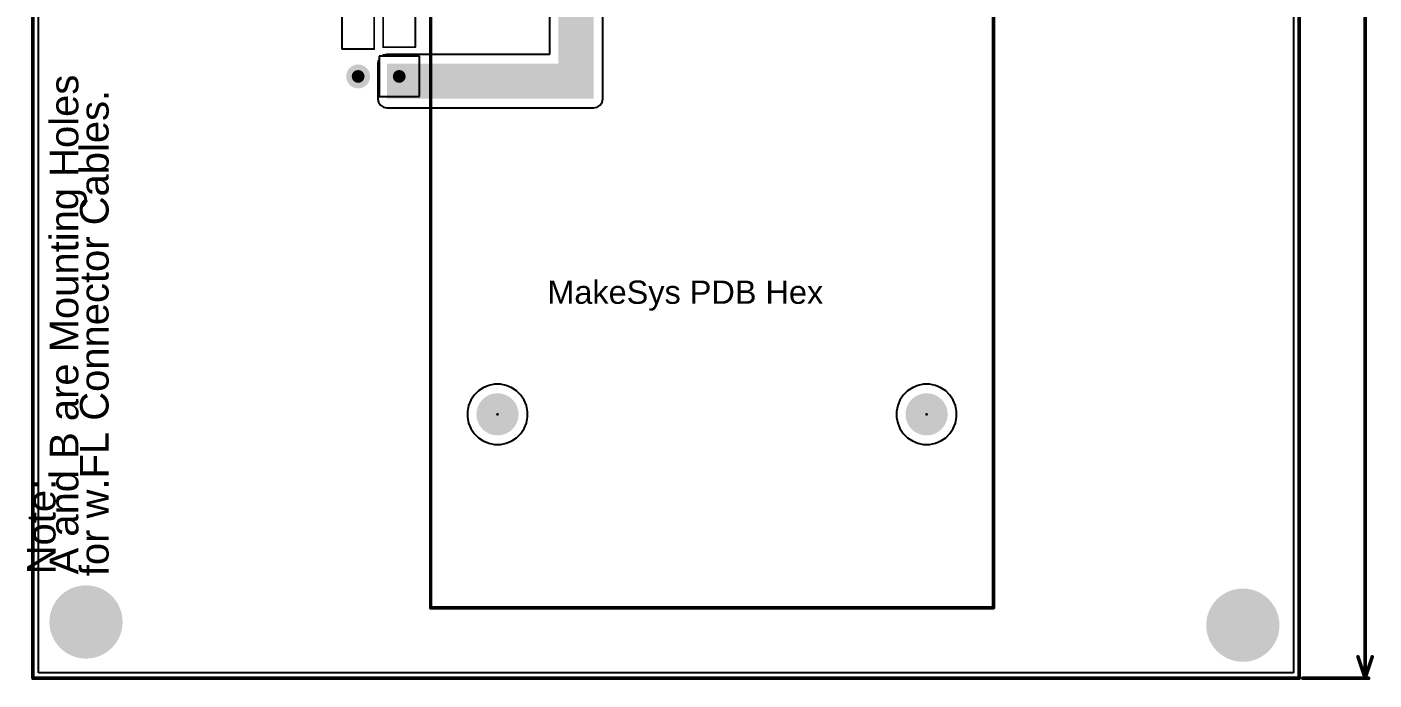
# Model space of a CAD drawing. Header units: millimetres. Extents: x 0 to 97, y 0 to 137.
# Drawn here: x -0.4 to 95.3, y -0.1 to 46.3 of the extents above; entities that cross this region are included whole.
import ezdxf

# ---------------------------------------------------------------- set-up
doc = ezdxf.new("R2010")
doc.units = ezdxf.units.MM
for name, color, linetype in [('BottomLayer', 5, 'Continuous'), ('BottomSolder', 6, 'Continuous'), ('Mechanical1', 6, 'Continuous'), ('Mechanical2', 216, 'Continuous'), ('MultiLayer', 9, 'Continuous'), ('PadHoleLayer', 156, 'Continuous'), ('TopLayer', 1, 'Continuous'), ('TopOverlay', 2, 'Continuous'), ('TopSolder', 216, 'Continuous')]:
    doc.layers.add(name, color=color, linetype=linetype)
doc.styles.add('Arial', font='', dxfattribs={"height": 0.2})
doc.styles.get('Arial').set_extended_font_data('Arial')

# ---------------------------------------------------------------- blocks, each defined once
blk = doc.blocks.new('1_4_WATT_RESISTOR_1')
at = {"layer": 'BottomLayer'}
blk.add_hatch(color=5, dxfattribs=at).paths.add_polyline_path([(-6.05, 0.8), (-4.45, 0.8), (-4.45, -0.8), (-6.05, -0.8)])
h = blk.add_hatch(color=5, dxfattribs=at)
edge = h.paths.add_edge_path()
edge.add_arc((5.25, 0), 0.8, 0, 360)
at = {"layer": 'BottomSolder'}
blk.add_hatch(color=6, dxfattribs=at).paths.add_polyline_path([(-6.101, 0.851), (-4.399, 0.851), (-4.399, -0.851), (-6.101, -0.851)])
h = blk.add_hatch(color=6, dxfattribs=at)
edge = h.paths.add_edge_path()
edge.add_arc((5.25, 0), 0.851, 0, 360)
at = {"layer": 'MultiLayer'}
blk.add_hatch(color=9, dxfattribs=at).paths.add_polyline_path([(-6.05, 0.8), (-4.45, 0.8), (-4.45, -0.8), (-6.05, -0.8)])
h = blk.add_hatch(color=9, dxfattribs=at)
edge = h.paths.add_edge_path()
edge.add_arc((5.25, 0), 0.8, 0, 360)
at = {"layer": 'PadHoleLayer'}
h = blk.add_hatch(color=156, dxfattribs=at)
edge = h.paths.add_edge_path()
edge.add_arc((-5.25, 0), 0.457, 0, 360)
h = blk.add_hatch(color=156, dxfattribs=at)
edge = h.paths.add_edge_path()
edge.add_arc((5.25, 0), 0.457, 0, 360)
at = {"layer": 'TopLayer'}
blk.add_hatch(color=1, dxfattribs=at).paths.add_polyline_path([(-6.05, 0.8), (-4.45, 0.8), (-4.45, -0.8), (-6.05, -0.8)])
h = blk.add_hatch(color=1, dxfattribs=at)
edge = h.paths.add_edge_path()
edge.add_arc((5.25, 0), 0.8, 0, 360)
at = {"layer": 'TopSolder'}
blk.add_hatch(color=216, dxfattribs=at).paths.add_polyline_path([(-6.101, 0.851), (-4.399, 0.851), (-4.399, -0.851), (-6.101, -0.851)])
h = blk.add_hatch(color=216, dxfattribs=at)
edge = h.paths.add_edge_path()
edge.add_arc((5.25, 0), 0.851, 0, 360)
at = {"layer": 'TopOverlay', "const_width": 0.127}
for points in [[(3.302, 1.143), (-3.175, 1.143)], [(-3.175, -1.143), (-3.175, 1.143)], [(3.302, -1.143), (3.302, 1.143)], [(3.302, -1.143), (-3.175, -1.143)]]:
    blk.add_lwpolyline(points, dxfattribs=at)
at = {"layer": 'TopOverlay', "const_width": 0.0635}
for points in [[(-3.207, 1.143, 1), (-3.143, 1.143, 1)], [(-3.207, 1.143, 1), (-3.143, 1.143, 1)], [(3.27, 1.143, 1), (3.334, 1.143, 1)], [(3.27, 1.143, 1), (3.334, 1.143, 1)], [(-3.207, -1.143, 1), (-3.143, -1.143, 1)], [(-3.207, -1.143, 1), (-3.143, -1.143, 1)], [(3.27, -1.143, 1), (3.334, -1.143, 1)], [(3.27, -1.143, 1), (3.334, -1.143, 1)]]:
    blk.add_lwpolyline(points, format="xyb", close=True, dxfattribs=at)
blk = doc.blocks.new('1_4_WATT_RESISTOR_2')
at = {"layer": 'BottomLayer'}
blk.add_hatch(color=5, dxfattribs=at).paths.add_polyline_path([(-6.05, 0.8), (-4.45, 0.8), (-4.45, -0.8), (-6.05, -0.8)])
h = blk.add_hatch(color=5, dxfattribs=at)
edge = h.paths.add_edge_path()
edge.add_arc((5.25, 0), 0.8, 0, 360)
at = {"layer": 'BottomSolder'}
blk.add_hatch(color=6, dxfattribs=at).paths.add_polyline_path([(-6.101, 0.851), (-4.399, 0.851), (-4.399, -0.851), (-6.101, -0.851)])
h = blk.add_hatch(color=6, dxfattribs=at)
edge = h.paths.add_edge_path()
edge.add_arc((5.25, 0), 0.851, 0, 360)
at = {"layer": 'MultiLayer'}
blk.add_hatch(color=9, dxfattribs=at).paths.add_polyline_path([(-6.05, 0.8), (-4.45, 0.8), (-4.45, -0.8), (-6.05, -0.8)])
h = blk.add_hatch(color=9, dxfattribs=at)
edge = h.paths.add_edge_path()
edge.add_arc((5.25, 0), 0.8, 0, 360)
at = {"layer": 'PadHoleLayer'}
h = blk.add_hatch(color=156, dxfattribs=at)
edge = h.paths.add_edge_path()
edge.add_arc((-5.25, 0), 0.457, 0, 360)
h = blk.add_hatch(color=156, dxfattribs=at)
edge = h.paths.add_edge_path()
edge.add_arc((5.25, 0), 0.457, 0, 360)
at = {"layer": 'TopLayer'}
blk.add_hatch(color=1, dxfattribs=at).paths.add_polyline_path([(-6.05, 0.8), (-4.45, 0.8), (-4.45, -0.8), (-6.05, -0.8)])
h = blk.add_hatch(color=1, dxfattribs=at)
edge = h.paths.add_edge_path()
edge.add_arc((5.25, 0), 0.8, 0, 360)
at = {"layer": 'TopSolder'}
blk.add_hatch(color=216, dxfattribs=at).paths.add_polyline_path([(-6.101, 0.851), (-4.399, 0.851), (-4.399, -0.851), (-6.101, -0.851)])
h = blk.add_hatch(color=216, dxfattribs=at)
edge = h.paths.add_edge_path()
edge.add_arc((5.25, 0), 0.851, 0, 360)
at = {"layer": 'TopOverlay', "const_width": 0.127}
for points in [[(-3.175, 1.143), (3.302, 1.143)], [(-3.175, 1.143), (-3.175, -1.143)], [(3.302, 1.143), (3.302, -1.143)], [(-3.175, -1.143), (3.302, -1.143)]]:
    blk.add_lwpolyline(points, dxfattribs=at)
at = {"layer": 'TopOverlay', "const_width": 0.0635}
for points in [[(-3.207, 1.143, 1), (-3.143, 1.143, 1)], [(-3.207, 1.143, 1), (-3.143, 1.143, 1)], [(3.27, 1.143, 1), (3.334, 1.143, 1)], [(3.27, 1.143, 1), (3.334, 1.143, 1)], [(-3.207, -1.143, 1), (-3.143, -1.143, 1)], [(-3.207, -1.143, 1), (-3.143, -1.143, 1)], [(3.27, -1.143, 1), (3.334, -1.143, 1)], [(3.27, -1.143, 1), (3.334, -1.143, 1)]]:
    blk.add_lwpolyline(points, format="xyb", close=True, dxfattribs=at)

msp = doc.modelspace()

# ---------------------------------------------------------------- hatches: boundary and pattern name
at = {"layer": 'BottomLayer'}
h = msp.add_hatch(color=5, dxfattribs=at)
edge = h.paths.add_edge_path()
edge.add_arc((3.771, 4), 2.5, 0, 360)
h = msp.add_hatch(color=5, dxfattribs=at)
edge = h.paths.add_edge_path()
edge.add_arc((86, 3.771), 2.5, 0, 360)
at = {"layer": 'BottomSolder'}
h = msp.add_hatch(color=6, dxfattribs=at)
edge = h.paths.add_edge_path()
edge.add_arc((33.02, 18.75), 0.102, 0, 360)
h = msp.add_hatch(color=6, dxfattribs=at)
edge = h.paths.add_edge_path()
edge.add_arc((63.52, 18.75), 0.102, 0, 360)
h = msp.add_hatch(color=6, dxfattribs=at)
edge = h.paths.add_edge_path()
edge.add_arc((3.771, 4), 2.602, 0, 360)
h = msp.add_hatch(color=6, dxfattribs=at)
edge = h.paths.add_edge_path()
edge.add_arc((86, 3.771), 2.602, 0, 360)
at = {"layer": 'MultiLayer'}
h = msp.add_hatch(color=9, dxfattribs=at)
edge = h.paths.add_edge_path()
edge.add_arc((3.771, 4), 2.5, 0, 360)
h = msp.add_hatch(color=9, dxfattribs=at)
edge = h.paths.add_edge_path()
edge.add_arc((86, 3.771), 2.5, 0, 360)
at = {"layer": 'PadHoleLayer'}
h = msp.add_hatch(color=156, dxfattribs=at)
edge = h.paths.add_edge_path()
edge.add_arc((33.02, 18.75), 1.5, 0, 360)
h = msp.add_hatch(color=156, dxfattribs=at)
edge = h.paths.add_edge_path()
edge.add_arc((63.52, 18.75), 1.5, 0, 360)
h = msp.add_hatch(color=156, dxfattribs=at)
edge = h.paths.add_edge_path()
edge.add_arc((3.771, 4), 1.5, 0, 360)
h = msp.add_hatch(color=156, dxfattribs=at)
edge = h.paths.add_edge_path()
edge.add_arc((86, 3.771), 1.5, 0, 360)
at = {"layer": 'TopLayer'}
for points in [[(37.353, 41.536), (39.853, 41.536), (39.853, 54.036), (37.353, 54.036)], [(25.166, 43.673), (25.166, 41.173), (39.853, 41.173), (39.853, 43.673)]]:
    msp.add_hatch(color=1, dxfattribs=at).paths.add_polyline_path(points)
h = msp.add_hatch(color=1, dxfattribs=at)
edge = h.paths.add_edge_path()
edge.add_arc((3.771, 4), 2.5, 0, 360)
h = msp.add_hatch(color=1, dxfattribs=at)
edge = h.paths.add_edge_path()
edge.add_arc((86, 3.771), 2.5, 0, 360)
at = {"layer": 'TopSolder'}
h = msp.add_hatch(color=216, dxfattribs=at)
edge = h.paths.add_edge_path()
edge.add_arc((33.02, 18.75), 0.102, 0, 360)
h = msp.add_hatch(color=216, dxfattribs=at)
edge = h.paths.add_edge_path()
edge.add_arc((63.52, 18.75), 0.102, 0, 360)
h = msp.add_hatch(color=216, dxfattribs=at)
edge = h.paths.add_edge_path()
edge.add_arc((3.771, 4), 2.602, 0, 360)
h = msp.add_hatch(color=216, dxfattribs=at)
edge = h.paths.add_edge_path()
edge.add_arc((86, 3.771), 2.602, 0, 360)

# ---------------------------------------------------------------- linework, layer by layer
at = {"layer": 'BottomLayer'}
for p, q in [((0.388, 0.388), (0.388, 129.612)), ((89.612, 129.612), (89.612, 0.388)), ((27.47, 44.191), (24.6, 44.191)), ((24.6, 44.191), (24.6, 41.321)), ((27.47, 41.321), (27.47, 44.191)), ((24.6, 41.321), (27.47, 41.321)), ((31.362, 20.111), (31.128, 19.762)), ((31.659, 20.409), (31.362, 20.111)), ((32.009, 20.642), (31.659, 20.409)), ((32.397, 20.803), (32.009, 20.642)), ((32.81, 20.885), (32.397, 20.803)), ((33.23, 20.885), (32.81, 20.885)), ((33.643, 20.803), (33.23, 20.885)), ((34.032, 20.642), (33.643, 20.803)), ((34.381, 20.409), (34.032, 20.642)), ((34.679, 20.111), (34.381, 20.409)), ((34.912, 19.762), (34.679, 20.111)), ((61.862, 20.111), (61.628, 19.762)), ((62.159, 20.409), (61.862, 20.111)), ((62.509, 20.642), (62.159, 20.409)), ((62.897, 20.803), (62.509, 20.642)), ((63.31, 20.885), (62.897, 20.803)), ((63.73, 20.885), (63.31, 20.885)), ((64.143, 20.803), (63.73, 20.885)), ((64.531, 20.642), (64.143, 20.803)), ((64.881, 20.409), (64.531, 20.642)), ((65.179, 20.111), (64.881, 20.409)), ((65.412, 19.762), (65.179, 20.111)), ((30.967, 19.373), (30.885, 18.961)), ((31.128, 19.762), (30.967, 19.373)), ((35.073, 19.373), (34.912, 19.762)), ((35.155, 18.961), (35.073, 19.373)), ((61.467, 19.373), (61.385, 18.961)), ((61.628, 19.762), (61.467, 19.373)), ((65.573, 19.373), (65.412, 19.762)), ((65.655, 18.961), (65.573, 19.373)), ((30.885, 18.961), (30.885, 18.54)), ((30.885, 18.54), (30.967, 18.128)), ((35.073, 18.128), (35.155, 18.54)), ((35.155, 18.54), (35.155, 18.961)), ((61.385, 18.961), (61.385, 18.54)), ((61.385, 18.54), (61.467, 18.128)), ((65.573, 18.128), (65.655, 18.54)), ((65.655, 18.54), (65.655, 18.961)), ((30.967, 18.128), (31.128, 17.739)), ((31.128, 17.739), (31.362, 17.389)), ((31.362, 17.389), (31.659, 17.092)), ((34.381, 17.092), (34.679, 17.389)), ((34.679, 17.389), (34.912, 17.739)), ((34.912, 17.739), (35.073, 18.128)), ((61.467, 18.128), (61.628, 17.739)), ((61.628, 17.739), (61.862, 17.389)), ((61.862, 17.389), (62.159, 17.092)), ((64.881, 17.092), (65.179, 17.389)), ((65.179, 17.389), (65.412, 17.739)), ((65.412, 17.739), (65.573, 18.128)), ((31.659, 17.092), (32.009, 16.858)), ((32.009, 16.858), (32.397, 16.697)), ((32.397, 16.697), (32.81, 16.615)), ((32.81, 16.615), (33.23, 16.615)), ((33.23, 16.615), (33.643, 16.697)), ((33.643, 16.697), (34.032, 16.858)), ((34.032, 16.858), (34.381, 17.092)), ((62.159, 17.092), (62.509, 16.858)), ((62.509, 16.858), (62.897, 16.697)), ((62.897, 16.697), (63.31, 16.615)), ((63.31, 16.615), (63.73, 16.615)), ((63.73, 16.615), (64.143, 16.697)), ((64.143, 16.697), (64.531, 16.858)), ((64.531, 16.858), (64.881, 17.092)), ((89.612, 0.388), (0.388, 0.388))]:
    msp.add_line(p, q, dxfattribs=at)
at = {"layer": 'Mechanical1', "const_width": 0.254}
for points in [[(94.691, 0), (94.691, 53.743)], [(94.183, 1.524), (94.691, 0)], [(94.691, 0), (95.199, 1.524)], [(90.254, 0), (94.945, 0)]]:
    msp.add_lwpolyline(points, dxfattribs=at)
at = {"layer": 'Mechanical1', "const_width": 0.127}
for points in [[(94.12, 1.524, 1), (94.247, 1.524, 1)], [(95.136, 1.524, 1), (95.263, 1.524, 1)], [(90.191, 0, 1), (90.318, 0, 1)], [(94.628, 0, 1), (94.755, 0, 1)], [(94.628, 0, 1), (94.755, 0, 1)], [(94.628, 0, 1), (94.755, 0, 1)], [(94.882, 0, 1), (95.009, 0, 1)]]:
    msp.add_lwpolyline(points, format="xyb", close=True, dxfattribs=at)
at = {"layer": 'Mechanical2'}
for points, const_width in [([(0, 0), (0, 130)], 0.254), ([(90, 0), (90, 130)], 0.254), ([(90.05, 0), (90.05, 130)], 0.127), ([(0, 0), (90, 0)], 0.254)]:
    msp.add_lwpolyline(points, dxfattribs=dict(at, const_width=const_width))
for points, const_width in [([(-0.064, 0, 1), (0.064, 0, 1)], 0.127), ([(-0.064, 0, 1), (0.064, 0, 1)], 0.127), ([(89.937, 0, 1), (90.064, 0, 1)], 0.127), ([(89.937, 0, 1), (90.064, 0, 1)], 0.127), ([(90.018, 0, 1), (90.082, 0, 1)], 0.0635)]:
    msp.add_lwpolyline(points, format="xyb", close=True, dxfattribs=dict(at, const_width=const_width))
at = {"layer": 'TopLayer'}
for p, q in [((0.388, 0.388), (0.388, 129.612)), ((89.612, 129.612), (89.612, 0.388)), ((36.706, 53.853), (36.706, 44.32)), ((40.501, 41.536), (40.501, 50.888)), ((24.799, 44.191), (24.6, 44.191)), ((24.6, 44.191), (24.6, 43.968)), ((24.918, 44.271), (24.799, 44.191)), ((25.166, 44.32), (24.918, 44.271)), ((36.706, 44.32), (25.166, 44.32)), ((24.568, 43.92), (24.519, 43.673)), ((24.519, 43.673), (24.519, 41.173)), ((24.6, 43.968), (24.568, 43.92)), ((40.501, 41.173), (40.501, 41.536)), ((40.501, 41.536), (40.501, 41.536)), ((24.519, 41.173), (24.568, 40.925)), ((24.568, 40.925), (24.708, 40.715)), ((24.708, 40.715), (24.918, 40.574)), ((24.918, 40.574), (25.166, 40.525)), ((25.166, 40.525), (39.853, 40.525)), ((39.853, 40.525), (40.101, 40.574)), ((40.101, 40.574), (40.311, 40.715)), ((40.311, 40.715), (40.452, 40.925)), ((40.452, 40.925), (40.501, 41.173)), ((31.362, 20.111), (31.128, 19.762)), ((31.659, 20.409), (31.362, 20.111)), ((32.009, 20.642), (31.659, 20.409)), ((32.397, 20.803), (32.009, 20.642)), ((32.81, 20.885), (32.397, 20.803)), ((33.23, 20.885), (32.81, 20.885)), ((33.643, 20.803), (33.23, 20.885)), ((34.032, 20.642), (33.643, 20.803)), ((34.381, 20.409), (34.032, 20.642)), ((34.679, 20.111), (34.381, 20.409)), ((34.912, 19.762), (34.679, 20.111)), ((61.862, 20.111), (61.628, 19.762)), ((62.159, 20.409), (61.862, 20.111)), ((62.509, 20.642), (62.159, 20.409)), ((62.897, 20.803), (62.509, 20.642)), ((63.31, 20.885), (62.897, 20.803)), ((63.73, 20.885), (63.31, 20.885)), ((64.143, 20.803), (63.73, 20.885)), ((64.531, 20.642), (64.143, 20.803)), ((64.881, 20.409), (64.531, 20.642)), ((65.179, 20.111), (64.881, 20.409)), ((65.412, 19.762), (65.179, 20.111)), ((30.967, 19.373), (30.885, 18.961)), ((31.128, 19.762), (30.967, 19.373)), ((35.073, 19.373), (34.912, 19.762)), ((35.155, 18.961), (35.073, 19.373)), ((61.467, 19.373), (61.385, 18.961)), ((61.628, 19.762), (61.467, 19.373)), ((65.573, 19.373), (65.412, 19.762)), ((65.655, 18.961), (65.573, 19.373)), ((30.885, 18.961), (30.885, 18.54)), ((30.885, 18.54), (30.967, 18.128)), ((35.073, 18.128), (35.155, 18.54)), ((35.155, 18.54), (35.155, 18.961)), ((61.385, 18.961), (61.385, 18.54)), ((61.385, 18.54), (61.467, 18.128)), ((65.573, 18.128), (65.655, 18.54)), ((65.655, 18.54), (65.655, 18.961)), ((30.967, 18.128), (31.128, 17.739)), ((31.128, 17.739), (31.362, 17.389)), ((31.362, 17.389), (31.659, 17.092)), ((34.381, 17.092), (34.679, 17.389)), ((34.679, 17.389), (34.912, 17.739)), ((34.912, 17.739), (35.073, 18.128)), ((61.467, 18.128), (61.628, 17.739)), ((61.628, 17.739), (61.862, 17.389)), ((61.862, 17.389), (62.159, 17.092)), ((64.881, 17.092), (65.179, 17.389)), ((65.179, 17.389), (65.412, 17.739)), ((65.412, 17.739), (65.573, 18.128)), ((31.659, 17.092), (32.009, 16.858)), ((32.009, 16.858), (32.397, 16.697)), ((32.397, 16.697), (32.81, 16.615)), ((32.81, 16.615), (33.23, 16.615)), ((33.23, 16.615), (33.643, 16.697)), ((33.643, 16.697), (34.032, 16.858)), ((34.032, 16.858), (34.381, 17.092)), ((62.159, 17.092), (62.509, 16.858)), ((62.509, 16.858), (62.897, 16.697)), ((62.897, 16.697), (63.31, 16.615)), ((63.31, 16.615), (63.73, 16.615)), ((63.73, 16.615), (64.143, 16.697)), ((64.143, 16.697), (64.531, 16.858)), ((64.531, 16.858), (64.881, 17.092)), ((89.612, 0.388), (0.388, 0.388))]:
    msp.add_line(p, q, dxfattribs=at)
at = {"layer": 'TopOverlay', "const_width": 0.254}
for points in [[(28.27, 5), (28.27, 54)], [(68.27, 5), (68.27, 54)], [(28.27, 5), (68.27, 5)]]:
    msp.add_lwpolyline(points, dxfattribs=at)
at = {"layer": 'TopOverlay', "const_width": 0.127}
for points in [[(28.207, 5, 1), (28.334, 5, 1)], [(28.207, 5, 1), (28.334, 5, 1)], [(68.207, 5, 1), (68.334, 5, 1)], [(68.207, 5, 1), (68.334, 5, 1)]]:
    msp.add_lwpolyline(points, format="xyb", close=True, dxfattribs=at)

# ---------------------------------------------------------------- block references
for name, p, rotation in [('1_4_WATT_RESISTOR_1', (23.114, 48.006), 270), ('1_4_WATT_RESISTOR_2', (26.035, 48.006), 90)]:
    msp.add_blockref(name, p, dxfattribs=dict(rotation=rotation))

# ---------------------------------------------------------------- texts
at = {"layer": 'TopOverlay', "style": 'Arial'}
for s, height, rotation, p in [('A and B are Mounting Holes', 2.032, 90, (3.227, 7.378)), ('for w.FL Connector Cables.', 2.032, 90, (5.376, 7.254)), ('MakeSys PDB Hex', 1.651, 360, (36.563, 26.602)), ('Note:', 2.032, 90, (1.605, 7.384))]:
    msp.add_text(s, height=height, rotation=rotation, dxfattribs=at).set_placement(p)

doc.saveas('drawing.dxf')
